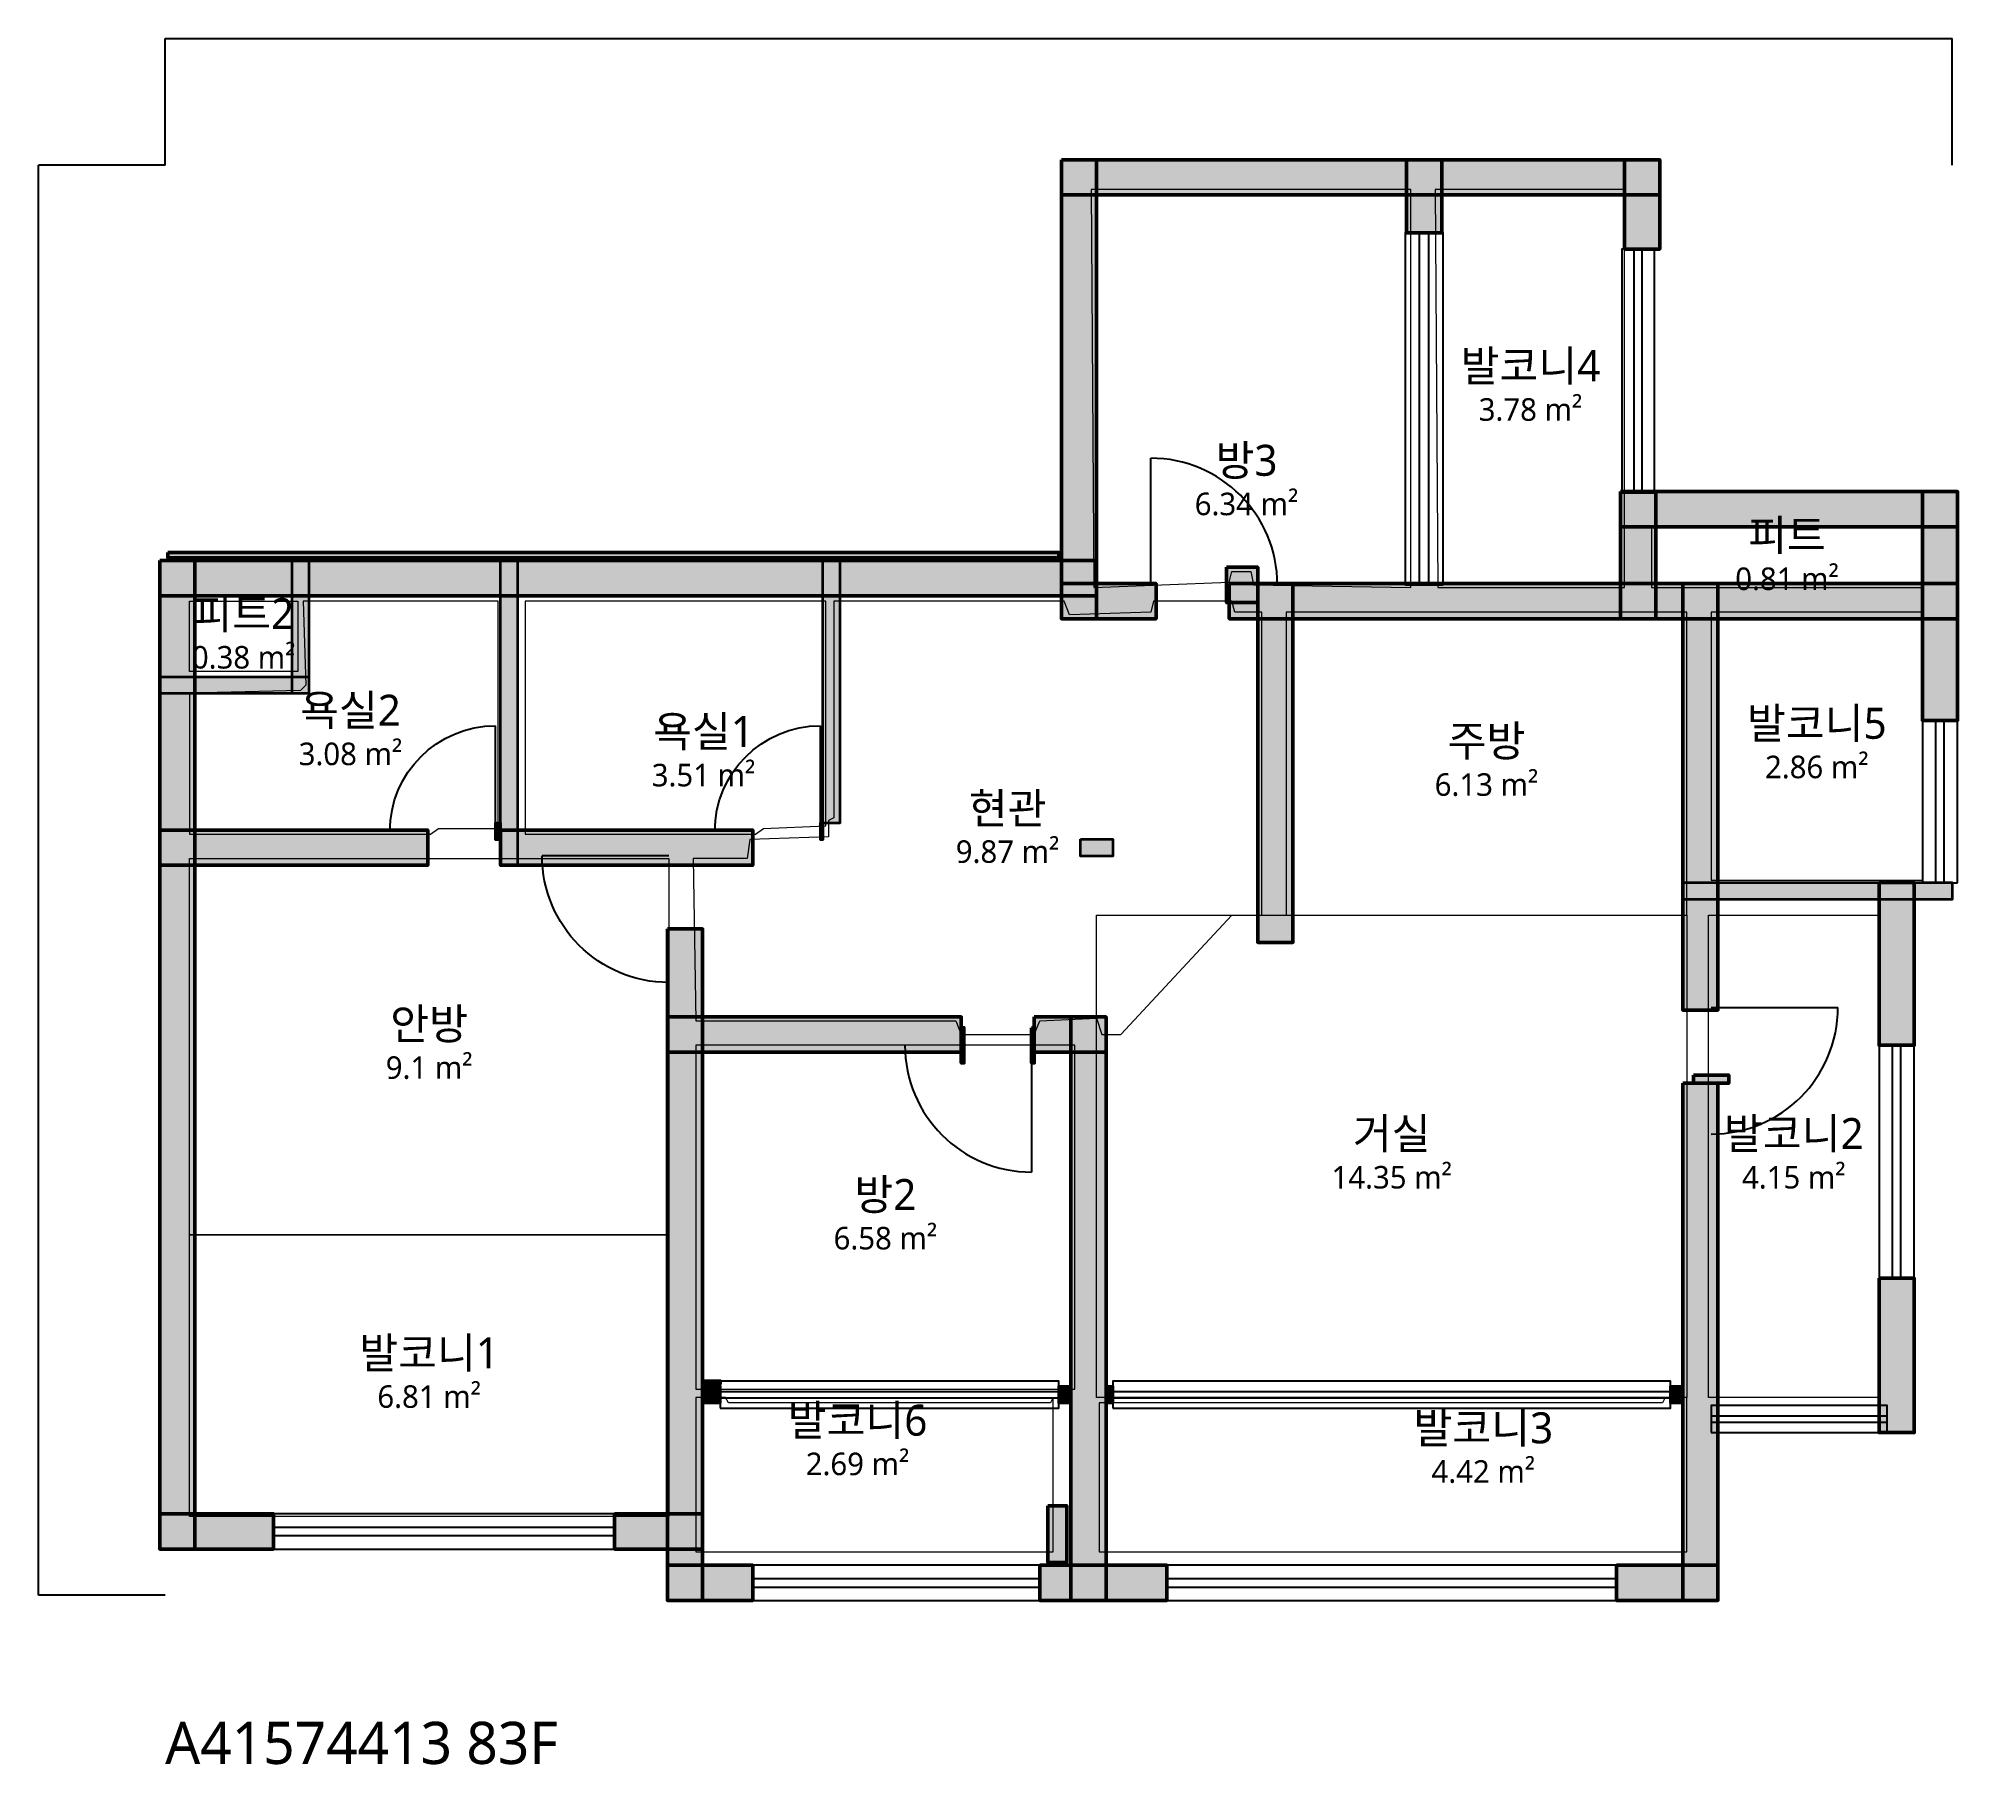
# Model space of a CAD drawing. Header units: millimetres. Extents: x -900 to 12731, y -1204 to 11054.
import ezdxf

# ---------------------------------------------------------------- set-up
doc = ezdxf.new("R2010")
doc.units = ezdxf.units.MM
for name, color, linetype, lineweight in [('A-ANNO-DIMS', 3, 'Continuous', 13), ('A-AREA', 9, 'Continuous', 13), ('A-AREA-IDEN', 7, 'Continuous', 18), ('A-DOOR', 4, 'Continuous', 25), ('A-GLAZ', 5, 'Continuous', 25), ('A-WALL-EXTR', 7, 'Continuous', 50), ('A-WALL-PATT', 8, 'Continuous', 9), ('A-WALL-PRTN', 8, 'Continuous', 35)]:
    doc.layers.add(name, color=color, linetype=linetype, lineweight=lineweight)
doc.styles.add('OpenSansCondensed-Light', font='OpenSansCondensed-Light.ttf')
doc.styles.get("Standard").update_dxf_attribs({"font": 'malgun.ttf'})
doc.dimstyles.new('EZDXF', dxfattribs={"dimtxt": 0.25, "dimasz": 0.175, "dimexe": 0.375, "dimexo": 0.125, "dimgap": 0.1, "dimtad": 1, "dimlfac": 100, "dimzin": 12, "dimdsep": 46, "dimtxsty": 'OpenSansCondensed-Light', "dimblk": 'ARCHTICK', "dimcen": 2.5, "dimazin": 3, "dimtfac": 0.5, "dimtmove": 2, "dimatfit": 3})

# ---------------------------------------------------------------- blocks, each defined once
blk = doc.blocks.new('JJ-DOOR-SWING')
blk.add_line((0, 0), (0, 1000))
blk.add_arc((0, 0), 1000, 0, 90)
blk = doc.blocks.new('JJ-WIN-DOUBLE')
for p, q in [((0, 120), (1000, 120)), ((0, -120), (1000, -120))]:
    blk.add_line(p, q)
blk.add_lwpolyline([(0, -500), (1000, -500), (1000, 500), (0, 500)], close=True)
blk = doc.blocks.new('_ARCHTICK')
at = {"color": 0, "linetype": 'BYBLOCK', "const_width": 0.15}
blk.add_lwpolyline([(-0.5, -0.5), (0.5, 0.5)], dxfattribs=at)

msp = doc.modelspace()

# ---------------------------------------------------------------- hatches: boundary and pattern name
at = {"layer": 'A-WALL-PATT'}
h = msp.add_hatch(color=8, dxfattribs=at)
h.dxf.hatch_style = 1
h.paths.add_polyline_path([(6365.4, 10192.3), (10615.4, 10192.3), (10615.4, 9942.3), (6365.4, 9942.3)])
h = msp.add_hatch(color=8, dxfattribs=at)
h.dxf.hatch_style = 1
h.paths.add_polyline_path([(6365.4, 10192.3), (6615.4, 10192.3), (6615.4, 6932.7), (6365.4, 6932.7)])
h = msp.add_hatch(color=8, dxfattribs=at)
h.dxf.hatch_style = 1
h.paths.add_polyline_path([(8817.3, 10192.3), (9067.3, 10192.3), (9067.3, 9673.1), (8817.3, 9673.1)])
h = msp.add_hatch(color=8, dxfattribs=at)
h.dxf.hatch_style = 1
h.paths.add_polyline_path([(10365.4, 10192.3), (10615.4, 10192.3), (10615.4, 9557.7), (10365.4, 9557.7)])
h = msp.add_hatch(color=8, dxfattribs=at)
h.dxf.hatch_style = 1
h.paths.add_polyline_path([(8817.3, 9942.3), (9067.3, 9942.3), (9067.3, 9673.1), (8817.3, 9673.1)])
h = msp.add_hatch(color=8, dxfattribs=at)
h.dxf.hatch_style = 1
h.paths.add_polyline_path([(10336.5, 7836.5), (12730.8, 7836.5), (12730.8, 7586.5), (10336.5, 7586.5)])
h = msp.add_hatch(color=8, dxfattribs=at)
h.dxf.hatch_style = 1
h.paths.add_polyline_path([(10336.5, 7836.5), (10586.5, 7836.5), (10586.5, 6932.7), (10336.5, 6932.7)])
h = msp.add_hatch(color=8, dxfattribs=at)
h.dxf.hatch_style = 1
h.paths.add_polyline_path([(12480.8, 7836.5), (12730.8, 7836.5), (12730.8, 6211.5), (12480.8, 6211.5)])
h = msp.add_hatch(color=8, dxfattribs=at)
h.dxf.hatch_style = 1
h.paths.add_polyline_path([(19.2, 7403.8), (19.2, 7365.4), (6346.2, 7365.4), (6346.2, 7403.8)])
h = msp.add_hatch(color=8, dxfattribs=at)
h.dxf.hatch_style = 1
h.paths.add_polyline_path([(-38.5, 7346.2), (6615.4, 7346.2), (6615.4, 7096.2), (-38.5, 7096.2)])
h = msp.add_hatch(color=8, dxfattribs=at)
h.dxf.hatch_style = 1
h.paths.add_polyline_path([(-38.5, 7346.2), (211.5, 7346.2), (211.5, 326.9), (-38.5, 326.9)])
h = msp.add_hatch(color=8, dxfattribs=at)
h.dxf.hatch_style = 1
h.paths.add_polyline_path([(901.5, 7346.2), (1021.5, 7346.2), (1021.5, 6401.9), (901.5, 6401.9)])
h = msp.add_hatch(color=8, dxfattribs=at)
h.dxf.hatch_style = 1
h.paths.add_polyline_path([(2382.3, 7346.2), (2502.3, 7346.2), (2502.3, 5182.7), (2382.3, 5182.7)])
h = msp.add_hatch(color=8, dxfattribs=at)
h.dxf.hatch_style = 1
h.paths.add_polyline_path([(4670.8, 7346.2), (4790.8, 7346.2), (4790.8, 5480.8), (4670.8, 5480.8)])
h = msp.add_hatch(color=8, dxfattribs=at)
h.dxf.hatch_style = 1
h.paths.add_polyline_path([(7538.5, 7298.1), (7759.6, 7298.1), (7759.6, 7048.1), (7538.5, 7048.1)])
h = msp.add_hatch(color=8, dxfattribs=at)
h.dxf.hatch_style = 1
h.paths.add_polyline_path([(6365.4, 7182.7), (7038.5, 7182.7), (7038.5, 6932.7), (6365.4, 6932.7)])
h = msp.add_hatch(color=8, dxfattribs=at)
h.dxf.hatch_style = 1
h.paths.add_polyline_path([(7557.7, 7182.7), (12730.8, 7182.7), (12730.8, 6932.7), (7557.7, 6932.7)])
h = msp.add_hatch(color=8, dxfattribs=at)
h.dxf.hatch_style = 1
h.paths.add_polyline_path([(7759.6, 7182.7), (8009.6, 7182.7), (8009.6, 4634.6), (7759.6, 4634.6)])
h = msp.add_hatch(color=8, dxfattribs=at)
h.dxf.hatch_style = 1
h.paths.add_polyline_path([(10778.8, 7182.7), (11028.8, 7182.7), (11028.8, 4153.8), (10778.8, 4153.8)])
h = msp.add_hatch(color=8, dxfattribs=at)
h.dxf.hatch_style = 1
h.paths.add_polyline_path([(-38.5, 6521.5), (1021.2, 6521.5), (1021.2, 6401.5), (-38.5, 6401.5)])
h = msp.add_hatch(color=8, dxfattribs=at)
h.dxf.hatch_style = 1
h.paths.add_polyline_path([(2346.2, 5483.1), (2382.7, 5483.1), (2382.7, 5363.1), (2346.2, 5363.1)])
h = msp.add_hatch(color=8, dxfattribs=at)
h.dxf.hatch_style = 1
h.paths.add_polyline_path([(4653.8, 5483.1), (4671.2, 5483.1), (4671.2, 5363.1), (4653.8, 5363.1)])
h = msp.add_hatch(color=8, dxfattribs=at)
h.dxf.hatch_style = 1
h.paths.add_polyline_path([(-38.5, 5432.7), (1865.4, 5432.7), (1865.4, 5182.7), (-38.5, 5182.7)])
h = msp.add_hatch(color=8, dxfattribs=at)
h.dxf.hatch_style = 1
h.paths.add_polyline_path([(2382.7, 5432.7), (4173.1, 5432.7), (4173.1, 5182.7), (2382.7, 5182.7)])
h = msp.add_hatch(color=8, dxfattribs=at)
h.dxf.hatch_style = 1
h.paths.add_polyline_path([(6500, 5367.7), (6730.8, 5367.7), (6730.8, 5247.7), (6500, 5247.7)])
h = msp.add_hatch(color=8, dxfattribs=at)
h.dxf.hatch_style = 1
h.paths.add_polyline_path([(10778.8, 5060), (12692.3, 5060), (12692.3, 4940), (10778.8, 4940)])
h = msp.add_hatch(color=8, dxfattribs=at)
h.dxf.hatch_style = 1
h.paths.add_polyline_path([(12173.1, 5059.6), (12423.1, 5059.6), (12423.1, 3903.8), (12173.1, 3903.8)])
h = msp.add_hatch(color=8, dxfattribs=at)
h.dxf.hatch_style = 1
h.paths.add_polyline_path([(3567.3, 4730.8), (3817.3, 4730.8), (3817.3, -38.5), (3567.3, -38.5)])
h = msp.add_hatch(color=8, dxfattribs=at)
h.dxf.hatch_style = 1
h.paths.add_polyline_path([(3567.3, 4105.8), (5653.8, 4105.8), (5653.8, 3855.8), (3567.3, 3855.8)])
h = msp.add_hatch(color=8, dxfattribs=at)
h.dxf.hatch_style = 1
h.paths.add_polyline_path([(6173.1, 4105.8), (6682.7, 4105.8), (6682.7, 3855.8), (6173.1, 3855.8)])
h = msp.add_hatch(color=8, dxfattribs=at)
h.dxf.hatch_style = 1
h.paths.add_polyline_path([(6432.7, 4105.8), (6682.7, 4105.8), (6682.7, -38.5), (6432.7, -38.5)])
h = msp.add_hatch(color=8, dxfattribs=at)
h.dxf.hatch_style = 1
h.paths.add_polyline_path([(5653.8, 4028.8), (5673.1, 4028.8), (5673.1, 3778.8), (5653.8, 3778.8)])
h = msp.add_hatch(color=8, dxfattribs=at)
h.dxf.hatch_style = 1
h.paths.add_polyline_path([(6153.8, 4028.8), (6173.1, 4028.8), (6173.1, 3778.8), (6153.8, 3778.8)])
h = msp.add_hatch(color=8, dxfattribs=at)
h.dxf.hatch_style = 1
h.paths.add_polyline_path([(10855.8, 3692.3), (11105.8, 3692.3), (11105.8, 3634.6), (10855.8, 3634.6)])
h = msp.add_hatch(color=8, dxfattribs=at)
h.dxf.hatch_style = 1
h.paths.add_polyline_path([(10778.8, 3634.6), (11028.8, 3634.6), (11028.8, -38.5), (10778.8, -38.5)])
h = msp.add_hatch(color=8, dxfattribs=at)
h.dxf.hatch_style = 1
h.paths.add_polyline_path([(12173.1, 2250), (12423.1, 2250), (12423.1, 1153.8), (12173.1, 1153.8)])
h = msp.add_hatch(color=8, dxfattribs=at)
h.dxf.hatch_style = 1
h.paths.add_polyline_path([(3826.9, 1519.2), (3942.3, 1519.2), (3942.3, 1500), (3826.9, 1500)])
h = msp.add_hatch(color=8, dxfattribs=at)
h.dxf.hatch_style = 1
h.paths.add_polyline_path([(3817.3, 1483.1), (3942.3, 1483.1), (3942.3, 1363.1), (3817.3, 1363.1)])
h = msp.add_hatch(color=8, dxfattribs=at)
h.dxf.hatch_style = 1
h.paths.add_polyline_path([(6346.2, 1483.1), (6432.7, 1483.1), (6432.7, 1363.1), (6346.2, 1363.1)])
h = msp.add_hatch(color=8, dxfattribs=at)
h.dxf.hatch_style = 1
h.paths.add_polyline_path([(6682.7, 1483.1), (6730.8, 1483.1), (6730.8, 1363.1), (6682.7, 1363.1)])
h = msp.add_hatch(color=8, dxfattribs=at)
h.dxf.hatch_style = 1
h.paths.add_polyline_path([(10692.3, 1483.1), (10778.8, 1483.1), (10778.8, 1363.1), (10692.3, 1363.1)])
h = msp.add_hatch(color=8, dxfattribs=at)
h.dxf.hatch_style = 1
h.paths.add_polyline_path([(-38.5, 576.9), (769.2, 576.9), (769.2, 326.9), (-38.5, 326.9)])
h = msp.add_hatch(color=8, dxfattribs=at)
h.dxf.hatch_style = 1
h.paths.add_polyline_path([(3192.3, 576.9), (3817.3, 576.9), (3817.3, 326.9), (3192.3, 326.9)])
h = msp.add_hatch(color=8, dxfattribs=at)
h.dxf.hatch_style = 1
h.paths.add_polyline_path([(6269.2, 634.6), (6269.2, 230.8), (6403.8, 230.8), (6403.8, 634.6)])
h = msp.add_hatch(color=8, dxfattribs=at)
h.dxf.hatch_style = 1
h.paths.add_polyline_path([(3567.3, 211.5), (4173.1, 211.5), (4173.1, -38.5), (3567.3, -38.5)])
h = msp.add_hatch(color=8, dxfattribs=at)
h.dxf.hatch_style = 1
h.paths.add_polyline_path([(6211.5, 211.5), (7115.4, 211.5), (7115.4, -38.5), (6211.5, -38.5)])
h = msp.add_hatch(color=8, dxfattribs=at)
h.dxf.hatch_style = 1
h.paths.add_polyline_path([(6211.5, 211.5), (6432.7, 211.5), (6432.7, -38.5), (6211.5, -38.5)])
h = msp.add_hatch(color=8, dxfattribs=at)
h.dxf.hatch_style = 1
h.paths.add_polyline_path([(10307.7, 211.5), (11028.8, 211.5), (11028.8, -38.5), (10307.7, -38.5)])

# ---------------------------------------------------------------- linework, layer by layer
at = {"layer": 'A-AREA'}
for points in [[(6576.9, 9980.8), (6596.2, 7153.8), (7557.7, 7192.3), (7576.9, 7269.2), (7711.5, 7269.2), (7730.8, 7173.1), (8846.2, 7153.8), (8846.2, 9980.8)], [(9019.2, 9980.8), (9038.5, 7153.8), (10365.4, 7153.8), (10365.4, 9980.8)], [(10557.7, 7576.9), (10557.7, 7153.8), (12480.8, 7153.8), (12480.8, 7576.9)], [(173.1, 6403.8), (173.1, 5403.8), (1884.6, 5403.8), (1942.3, 5442.3), (2365.4, 5442.3), (2365.4, 7057.7), (980.8, 7057.7), (1000, 6461.5), (961.5, 6423.1)], [(173.1, 6557.7), (173.1, 7057.7), (942.3, 7057.7), (942.3, 6557.7)], [(2557.7, 7057.7), (2557.7, 5403.8), (4192.3, 5403.8), (4250, 5442.3), (4692.3, 5461.5), (4692.3, 7057.7)], [(3769.2, 4076.9), (5615.4, 4076.9), (5653.8, 3980.8), (6173.1, 3980.8), (6211.5, 4076.9), (6615.4, 4096.2), (6653.8, 3980.8), (6788.5, 3980.8), (7576.9, 4826.9), (7788.5, 4826.9), (7788.5, 6980.8), (7596.2, 6980.8), (7576.9, 7057.7), (7019.2, 7057.7), (7000, 6980.8), (6423.1, 6961.5), (6384.6, 7057.7), (4750, 7057.7), (4750, 5519.2), (4711.5, 5500), (4711.5, 5384.6), (4153.8, 5365.4), (4134.6, 5230.8), (3750, 5230.8)], [(7961.5, 6980.8), (7961.5, 4826.9), (10807.7, 4826.9), (10807.7, 6980.8)], [(10980.8, 6980.8), (10980.8, 5076.9), (12480.8, 5076.9), (12480.8, 6980.8)], [(3576.9, 2557.7), (173.1, 2557.7), (173.1, 5230.8), (3576.9, 5230.8)], [(6615.4, 4826.9), (10807.7, 4826.9), (10807.7, 1403.8), (6615.4, 1403.8)], [(10961.5, 1403.8), (10961.5, 4826.9), (12173.1, 4826.9), (12173.1, 1403.8)], [(3769.2, 3903.8), (3769.2, 1461.5), (6461.5, 1461.5), (6461.5, 3903.8)], [(3576.9, 2557.7), (3576.9, 557.7), (173.1, 557.7), (173.1, 2557.7)], [(3769.2, 1403.8), (3769.2, 307.7), (6307.7, 307.7), (6307.7, 1403.8), (6288.5, 1365.4), (4000, 1365.4), (3980.8, 1403.8)], [(10807.7, 1403.8), (10653.8, 1403.8), (10634.6, 1365.4), (6634.6, 1365.4), (6634.6, 307.7), (10807.7, 307.7)]]:
    msp.add_lwpolyline(points, close=True, dxfattribs=at)
at = {"layer": 'A-WALL-EXTR'}
for points in [[(6365.4, 10192.3), (10615.4, 10192.3), (10615.4, 9942.3), (6365.4, 9942.3)], [(6365.4, 10192.3), (6615.4, 10192.3), (6615.4, 6932.7), (6365.4, 6932.7)], [(8817.3, 10192.3), (9067.3, 10192.3), (9067.3, 9673.1), (8817.3, 9673.1)], [(10365.4, 10192.3), (10615.4, 10192.3), (10615.4, 9557.7), (10365.4, 9557.7)], [(8817.3, 9942.3), (9067.3, 9942.3), (9067.3, 9673.1), (8817.3, 9673.1)], [(10336.5, 7836.5), (12730.8, 7836.5), (12730.8, 7586.5), (10336.5, 7586.5)], [(10336.5, 7836.5), (10586.5, 7836.5), (10586.5, 6932.7), (10336.5, 6932.7)], [(12480.8, 7836.5), (12730.8, 7836.5), (12730.8, 6211.5), (12480.8, 6211.5)], [(19.2, 7403.8), (19.2, 7365.4), (6346.2, 7365.4), (6346.2, 7403.8)], [(-38.5, 7346.2), (6615.4, 7346.2), (6615.4, 7096.2), (-38.5, 7096.2)], [(-38.5, 7346.2), (211.5, 7346.2), (211.5, 326.9), (-38.5, 326.9)], [(7538.5, 7298.1), (7759.6, 7298.1), (7759.6, 7048.1), (7538.5, 7048.1)], [(6365.4, 7182.7), (7038.5, 7182.7), (7038.5, 6932.7), (6365.4, 6932.7)], [(7557.7, 7182.7), (12730.8, 7182.7), (12730.8, 6932.7), (7557.7, 6932.7)], [(7759.6, 7182.7), (8009.6, 7182.7), (8009.6, 4634.6), (7759.6, 4634.6)], [(10778.8, 7182.7), (11028.8, 7182.7), (11028.8, 4153.8), (10778.8, 4153.8)], [(-38.5, 5432.7), (1865.4, 5432.7), (1865.4, 5182.7), (-38.5, 5182.7)], [(2382.7, 5432.7), (4173.1, 5432.7), (4173.1, 5182.7), (2382.7, 5182.7)], [(12173.1, 5059.6), (12423.1, 5059.6), (12423.1, 3903.8), (12173.1, 3903.8)], [(3567.3, 4730.8), (3817.3, 4730.8), (3817.3, -38.5), (3567.3, -38.5)], [(3567.3, 4105.8), (5653.8, 4105.8), (5653.8, 3855.8), (3567.3, 3855.8)], [(6173.1, 4105.8), (6682.7, 4105.8), (6682.7, 3855.8), (6173.1, 3855.8)], [(6432.7, 4105.8), (6682.7, 4105.8), (6682.7, -38.5), (6432.7, -38.5)], [(5653.8, 4028.8), (5673.1, 4028.8), (5673.1, 3778.8), (5653.8, 3778.8)], [(6153.8, 4028.8), (6173.1, 4028.8), (6173.1, 3778.8), (6153.8, 3778.8)], [(10855.8, 3692.3), (11105.8, 3692.3), (11105.8, 3634.6), (10855.8, 3634.6)], [(10778.8, 3634.6), (11028.8, 3634.6), (11028.8, -38.5), (10778.8, -38.5)], [(12173.1, 2250), (12423.1, 2250), (12423.1, 1153.8), (12173.1, 1153.8)], [(3826.9, 1519.2), (3942.3, 1519.2), (3942.3, 1500), (3826.9, 1500)], [(-38.5, 576.9), (769.2, 576.9), (769.2, 326.9), (-38.5, 326.9)], [(3192.3, 576.9), (3817.3, 576.9), (3817.3, 326.9), (3192.3, 326.9)], [(6269.2, 634.6), (6269.2, 230.8), (6403.8, 230.8), (6403.8, 634.6)], [(3567.3, 211.5), (4173.1, 211.5), (4173.1, -38.5), (3567.3, -38.5)], [(6211.5, 211.5), (7115.4, 211.5), (7115.4, -38.5), (6211.5, -38.5)], [(6211.5, 211.5), (6432.7, 211.5), (6432.7, -38.5), (6211.5, -38.5)], [(10307.7, 211.5), (11028.8, 211.5), (11028.8, -38.5), (10307.7, -38.5)]]:
    msp.add_lwpolyline(points, close=True, dxfattribs=at)
at = {"layer": 'A-WALL-PRTN'}
for points in [[(901.5, 7346.2), (1021.5, 7346.2), (1021.5, 6401.9), (901.5, 6401.9)], [(2382.3, 7346.2), (2502.3, 7346.2), (2502.3, 5182.7), (2382.3, 5182.7)], [(4670.8, 7346.2), (4790.8, 7346.2), (4790.8, 5480.8), (4670.8, 5480.8)], [(-38.5, 6521.5), (1021.2, 6521.5), (1021.2, 6401.5), (-38.5, 6401.5)], [(2346.2, 5483.1), (2382.7, 5483.1), (2382.7, 5363.1), (2346.2, 5363.1)], [(4653.8, 5483.1), (4671.2, 5483.1), (4671.2, 5363.1), (4653.8, 5363.1)], [(6500, 5367.7), (6730.8, 5367.7), (6730.8, 5247.7), (6500, 5247.7)], [(10778.8, 5060), (12692.3, 5060), (12692.3, 4940), (10778.8, 4940)], [(3817.3, 1483.1), (3942.3, 1483.1), (3942.3, 1363.1), (3817.3, 1363.1)], [(6346.2, 1483.1), (6432.7, 1483.1), (6432.7, 1363.1), (6346.2, 1363.1)], [(6682.7, 1483.1), (6730.8, 1483.1), (6730.8, 1363.1), (6682.7, 1363.1)], [(10692.3, 1483.1), (10778.8, 1483.1), (10778.8, 1363.1), (10692.3, 1363.1)]]:
    msp.add_lwpolyline(points, close=True, dxfattribs=at)

# ---------------------------------------------------------------- block references
at = {"layer": 'A-DOOR', "xscale": 0.9, "yscale": 0.9}
msp.add_blockref('JJ-DOOR-SWING', (7000, 7173.1), dxfattribs=at)
at = {"layer": 'A-DOOR'}
for p, xscale, yscale, rotation in [((2346.2, 5423.1), 0.75, -0.75, 180), ((4653.8, 5423.1), 0.75, -0.75, 180), ((3576.9, 5250), 0.9, -0.9, -90), ((10980.8, 4173.1), 0.9, 0.9, -90), ((6153.8, 3903.8), 0.9, 0.9, 180)]:
    msp.add_blockref('JJ-DOOR-SWING', p, dxfattribs=dict(at, xscale=xscale, yscale=yscale, rotation=rotation))
at = {"layer": 'A-GLAZ', "rotation": 90}
for p, xscale, yscale in [((8942.3, 7173.1), 2.5, 0.2692307692307692), ((10461.5, 7826.9), 1.730800000000001, 0.23076923076923078), ((12605.8, 5057.7), 1.1538000000000002, 0.25), ((12298.1, 2250), 1.6538000000000002, 0.25)]:
    msp.add_blockref('JJ-WIN-DOUBLE', p, dxfattribs=dict(at, xscale=xscale, yscale=yscale))
at = {"layer": 'A-GLAZ'}
for p, xscale, yscale in [((3942.3, 1423.1), 2.4038999999999997, 0.1923076923076923), ((6730.8, 1423.1), 3.961499999999999, 0.1923076923076923), ((10980.8, 1250), 1.25, 0.1923076923076923), ((769.2, 451.9), 2.4231000000000003, 0.25), ((4173.1, 86.5), 2.0383999999999998, 0.25), ((7115.4, 86.5), 3.1923000000000012, 0.25)]:
    msp.add_blockref('JJ-WIN-DOUBLE', p, dxfattribs=dict(at, xscale=xscale, yscale=yscale))

# ---------------------------------------------------------------- texts
at = {"layer": 'A-AREA-IDEN'}
for s, insert, char_height, attachment_point in [('발코니4', (9697.125, 8717.3), 220, 5), ('3.78 m²', (9697.125, 8417.3), 160, 5), ('방3', (7680.3, 8046.625), 220, 5), ('6.34 m²', (7680.3, 7746.625), 160, 5), ('피트', (11519.25, 7515.35), 220, 5), ('0.81 m²', (11519.25, 7215.35), 160, 5), ('피트2', (557.7, 6957.7), 220, 5), ('0.38 m²', (557.7, 6657.7), 160, 5), ('욕실2', (1316.24444, 6271.77778), 220, 5), ('욕실1', (3823.71667, 6121.13333), 220, 5), ('발코니5', (11730.8, 6178.85), 220, 5), ('주방', (9384.6, 6053.85), 220, 5), ('3.08 m²', (1316.24444, 5971.77778), 160, 5), ('3.51 m²', (3823.71667, 5821.13333), 160, 5), ('6.13 m²', (9384.6, 5753.85), 160, 5), ('2.86 m²', (11730.8, 5878.85), 160, 5), ('현관', (5983.16667, 5577.89167), 220, 5), ('9.87 m²', (5983.16667, 5277.89167), 160, 5), ('안방', (1875, 4044.25), 220, 5), ('9.1 m²', (1875, 3744.25), 160, 5), ('거실', (8711.55, 3265.35), 220, 5), ('발코니2', (11567.3, 3265.35), 220, 5), ('14.35 m²', (8711.55, 2965.35), 160, 5), ('4.15 m²', (11567.3, 2965.35), 160, 5), ('방2', (5115.35, 2832.65), 220, 5), ('6.58 m²', (5115.35, 2532.65), 160, 5), ('발코니1', (1875, 1707.7), 220, 5), ('6.81 m²', (1875, 1407.7), 160, 5), ('발코니6', (4917.58571, 1229.65714), 220, 5), ('발코니3', (9362.16667, 1175.63333), 220, 5), ('2.69 m²', (4917.58571, 929.65714), 160, 5), ('4.42 m²', (9362.16667, 875.63333), 160, 5), ('A41574413 83F', (0, -900), 300, 1)]:
    msp.add_mtext(s, dxfattribs=dict(at, insert=insert, char_height=char_height, attachment_point=attachment_point))

# ---------------------------------------------------------------- dimensions: what is measured, and where the dimension line sits
at = {"layer": 'A-ANNO-DIMS'}
msp.add_linear_dim(base=(0, 11053.84615), p1=(0, 10153.84615), p2=(12692.30769, 10153.84615), dimstyle='EZDXF', dxfattribs=at).render()
msp.add_linear_dim(base=(-900, 0), p1=(0, 0), p2=(0, 10153.8461538462), angle=90, dimstyle='EZDXF', dxfattribs=at).render()

doc.saveas('drawing.dxf')
